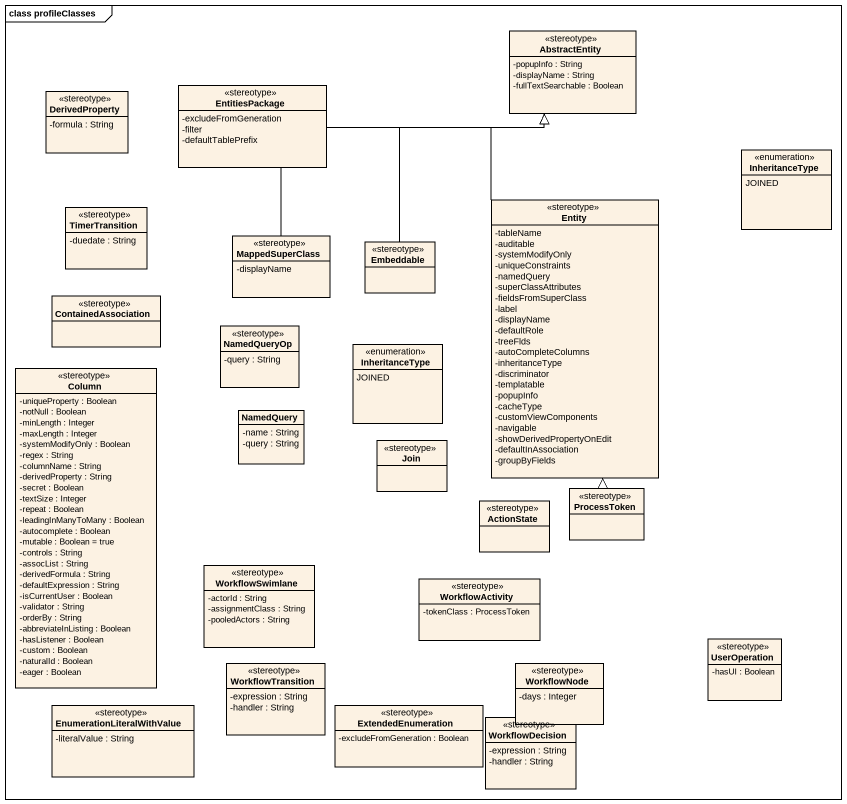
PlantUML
@startuml
mainframe class profileClasses
hide circle
hide empty members
skinparam classAttributeIconSize 0
class AbstractEntity <<stereotype>> {
  -popupInfo : String
  -displayName : String
  -fullTextSearchable : Boolean
}
class DerivedProperty <<stereotype>> {
  -formula : String
}
class EntitiesPackage <<stereotype>> {
  -excludeFromGeneration
  -filter
  -defaultTablePrefix
}
enum InheritanceType {
  JOINED
}
class TimerTransition <<stereotype>> {
  -duedate : String
}
class MappedSuperClass <<stereotype>> {
  -displayName
}
class "Entity" as Entity_ <<stereotype>> {
  -tableName
  -auditable
  -systemModifyOnly
  -uniqueConstraints
  -namedQuery
  -superClassAttributes
  -fieldsFromSuperClass
  -label
  -displayName
  -defaultRole
  -treeFlds
  -autoCompleteColumns
  -inheritanceType
  -discriminator
  -templatable
  -popupInfo
  -cacheType
  -customViewComponents
  -navigable
  -showDerivedPropertyOnEdit
  -defaultInAssociation
  -groupByFields
}
class Embeddable <<stereotype>>
class ContainedAssociation <<stereotype>>
class NamedQueryOp <<stereotype>> {
  -query : String
}
enum "InheritanceType" as InheritanceType_2 {
  JOINED
}
class Column <<stereotype>> {
  -uniqueProperty : Boolean
  -notNull : Boolean
  -minLength : Integer
  -maxLength : Integer
  -systemModifyOnly : Boolean
  -regex : String
  -columnName : String
  -derivedProperty : String
  -secret : Boolean
  -textSize : Integer
  -repeat : Boolean
  -leadingInManyToMany : Boolean
  -autocomplete : Boolean
  -mutable : Boolean = true
  -controls : String
  -assocList : String
  -derivedFormula : String
  -defaultExpression : String
  -isCurrentUser : Boolean
  -validator : String
  -orderBy : String
  -abbreviateInListing : Boolean
  -hasListener : Boolean
  -custom : Boolean
  -naturalId : Boolean
  -eager : Boolean
}
class NamedQuery {
  -name : String
  -query : String
}
class Join <<stereotype>>
class ActionState <<stereotype>>
class ProcessToken <<stereotype>>
class WorkflowSwimlane <<stereotype>> {
  -actorId : String
  -assignmentClass : String
  -pooledActors : String
}
class WorkflowActivity <<stereotype>> {
  -tokenClass : ProcessToken
}
class WorkflowTransition <<stereotype>> {
  -expression : String
  -handler : String
}
class WorkflowNode <<stereotype>> {
  -days : Integer
}
class UserOperation <<stereotype>> {
  -hasUI : Boolean
}
class EnumerationLiteralWithValue <<stereotype>> {
  -literalValue : String
}
class ExtendedEnumeration <<stereotype>> {
  -excludeFromGeneration : Boolean
}
class WorkflowDecision <<stereotype>> {
  -expression : String
  -handler : String
}
MappedSuperClass -up-|> AbstractEntity
Entity_ -up-|> AbstractEntity
Embeddable -up-|> AbstractEntity
ProcessToken -up-|> Entity_
@enduml
